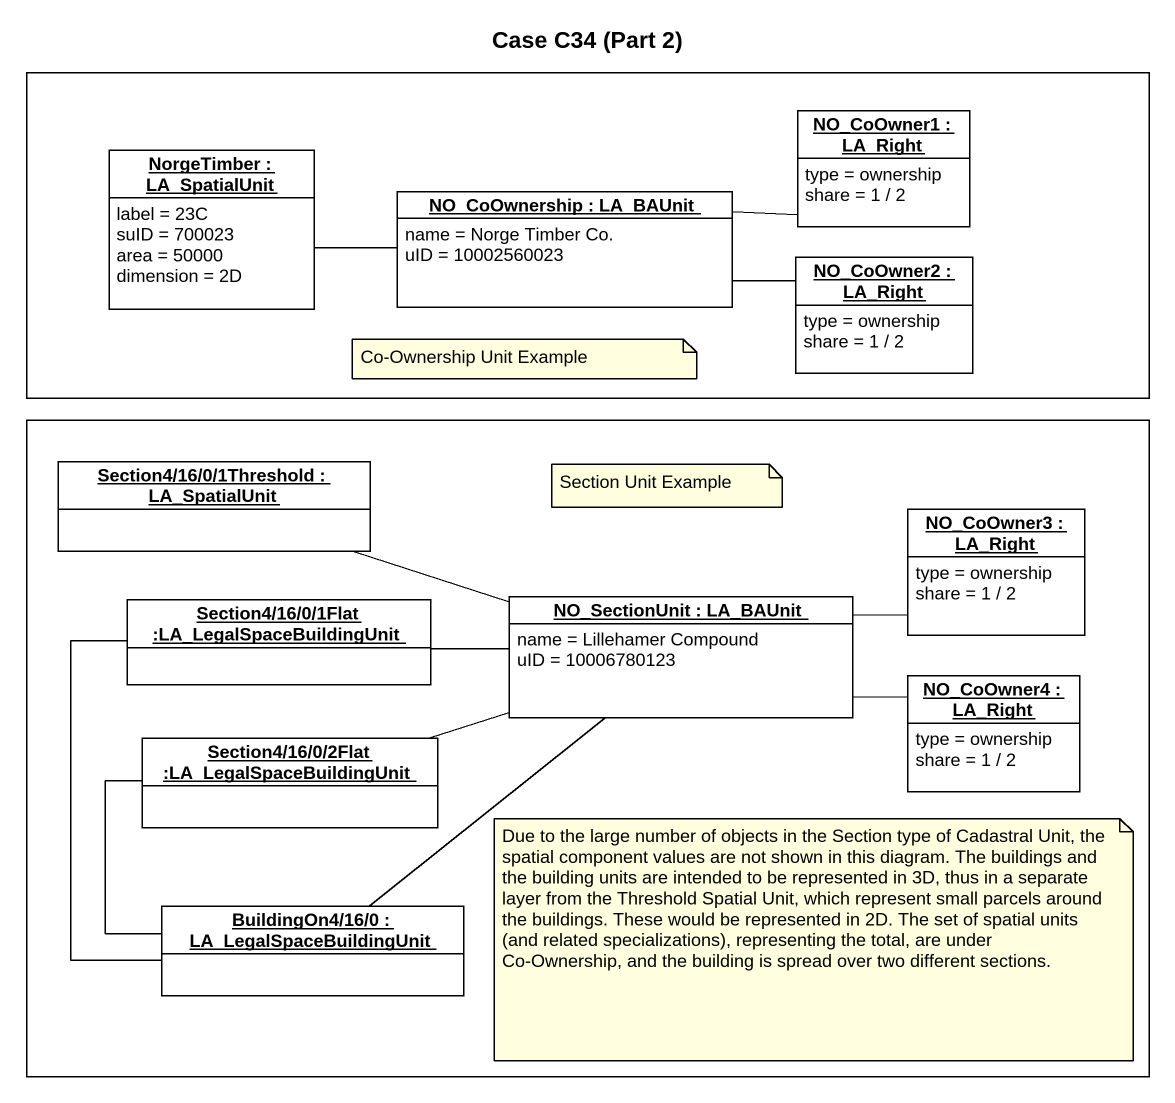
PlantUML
@startuml
title Case C34 (Part 2)
hide circle
hide empty members
rectangle " " as rectangle1 #FFFFFF {
  object "NO_CoOwner1 : LA_Right" as NO_CoOwner1 #FFFFFF {
    type = ownership
    share = 1 / 2
  }
  object "NorgeTimber : LA_SpatialUnit" as NorgeTimber #FFFFFF {
    label = 23C
    suID = 700023
    area = 50000
    dimension = 2D
  }
  object "NO_CoOwnership : LA_BAUnit" as NO_CoOwnership #FFFFFF {
    name = Norge Timber Co.
    uID = 10002560023
  }
  object "NO_CoOwner2 : LA_Right" as NO_CoOwner2 #FFFFFF {
    type = ownership
    share = 1 / 2
  }
}
rectangle " " as rectangle2 #FFFFFF {
  object "Section4/16/0/1Threshold : LA_SpatialUnit" as Section4_16_0_1Threshold #FFFFFF
  object "NO_CoOwner3 : LA_Right" as NO_CoOwner3 #FFFFFF {
    type = ownership
    share = 1 / 2
  }
  object "Section4/16/0/1Flat :LA_LegalSpaceBuildingUnit" as Section4_16_0_1Flat_LA #FFFFFF
  object "NO_SectionUnit : LA_BAUnit" as NO_SectionUnit #FFFFFF {
    name = Lillehamer Compound
    uID = 10006780123
  }
  object "NO_CoOwner4 : LA_Right" as NO_CoOwner4 #FFFFFF {
    type = ownership
    share = 1 / 2
  }
  object "Section4/16/0/2Flat :LA_LegalSpaceBuildingUnit" as Section4_16_0_2Flat_LA #FFFFFF
  object "BuildingOn4/16/0 : LA_LegalSpaceBuildingUnit" as BuildingOn4_16_0 #FFFFFF
}
NO_CoOwnership -right- NO_CoOwner1
NO_CoOwnership -left- NorgeTimber
NO_CoOwnership -right- NO_CoOwner2
Section4_16_0_1Flat_LA -- BuildingOn4_16_0
NO_SectionUnit -left- Section4_16_0_1Threshold
NO_SectionUnit -right- NO_CoOwner3
NO_SectionUnit -left- Section4_16_0_1Flat_LA
NO_SectionUnit -right- NO_CoOwner4
NO_SectionUnit -left- Section4_16_0_2Flat_LA
NO_SectionUnit -- BuildingOn4_16_0
Section4_16_0_2Flat_LA -- BuildingOn4_16_0
note as N1
  Co-Ownership Unit Example
end note
note as N2
  Section Unit Example
end note
note as N3
  Due to the large number of objects in the Section type of Cadastral Unit, the spatial component values are not shown in this diagram. The buildings and the building units are intended to be represented in 3D, thus in a separate layer from the Threshold Spatial Unit, which represent small parcels around the buildings. These would be represented in 2D. The set of spatial units (and related specializations), representing the total, are under Co-Ownership, and the building is spread over two different sections.
end note
@enduml
